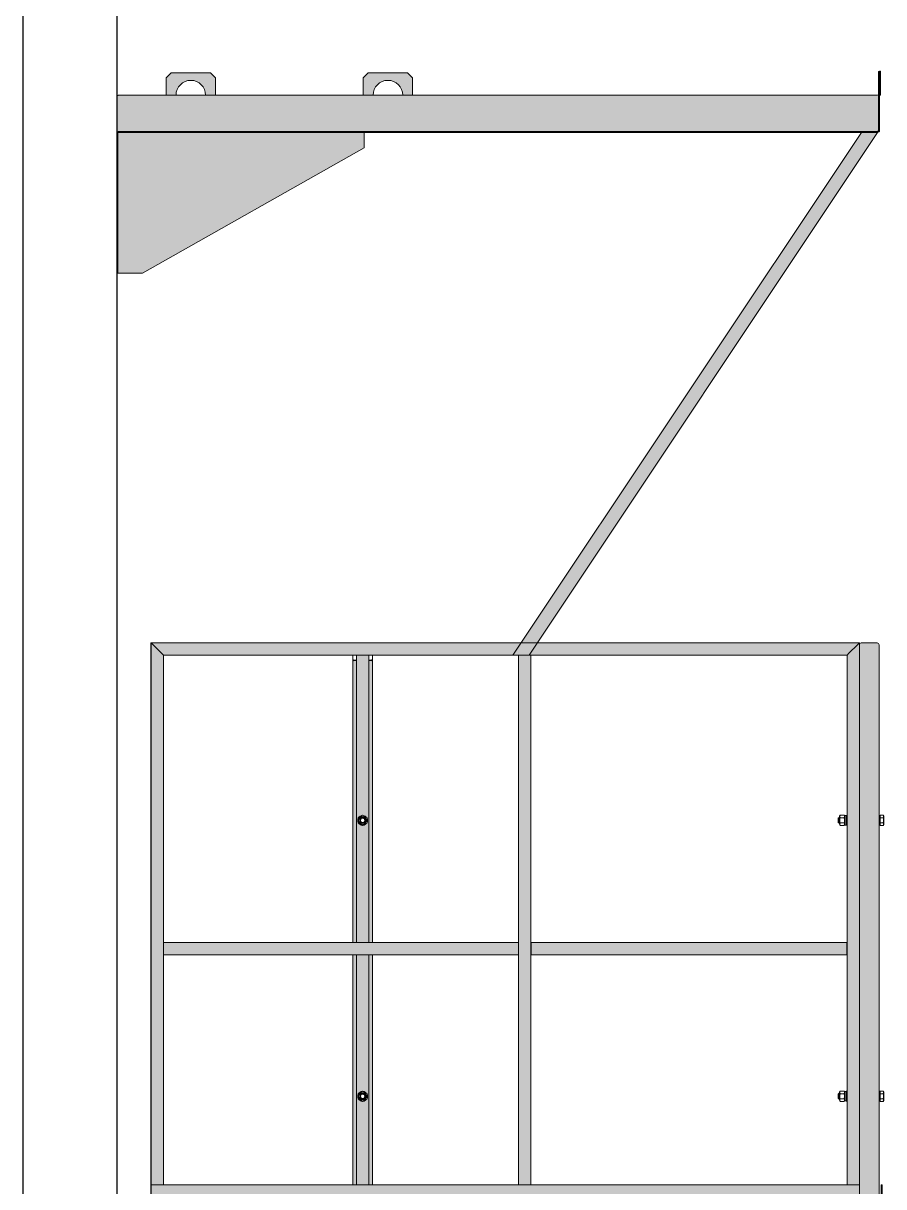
# Model space of a CAD drawing. Header units: millimetres. Extents: x 0 to 1680, y 0 to 594.
# Drawn here: x 1583.57 to 1618.5, y 467.62 to 514.84 of the extents above; entities that cross this region are included whole.
import ezdxf

# ---------------------------------------------------------------- set-up
doc = ezdxf.new("R2010")
doc.units = ezdxf.units.MM
for name, pattern in [('K5LT32794', [0]), ('K5LT32803', [0]), ('K5LT_BASIC', [0]), ('K5LT_THIN', [0])]:
    doc.linetypes.add(name, pattern=pattern)
doc.layers.add('Системный слой', color=7, linetype='Continuous')

# ---------------------------------------------------------------- blocks, each defined once
blk = doc.blocks.new('U41')
at = {"layer": 'Системный слой', "color": 150, "linetype": 'K5LT_BASIC', "lineweight": 25, "true_color": 0x0080ff}
for p, q in [((1583.574, 463.492), (1583.574, 523.292)), ((1587.374, 523.292), (1587.374, 463.492))]:
    blk.add_line(p, q, dxfattribs=at)
blk = doc.blocks.new('U616')
at = {"layer": 'Системный слой', "true_color": 0xa0a0a0}
h = blk.add_hatch(color=253, dxfattribs=at)
h.paths.add_polyline_path([(1616.999, 477.032), (1616.999, 477.112), (1616.999, 477.452), (1616.999, 477.532), (1604.183, 477.532), (1604.183, 477.452), (1604.183, 477.112), (1604.183, 477.032)])
h.paths.add_polyline_path([(1603.673, 477.032), (1603.673, 477.112), (1603.673, 477.452), (1603.673, 477.532), (1589.266, 477.532), (1589.266, 477.452), (1589.266, 477.112), (1589.266, 477.032)])
h.paths.add_polyline_path([(1617.009, 489.192), (1617.089, 489.272), (1617.429, 489.612), (1617.509, 489.692), (1588.766, 489.692), (1588.846, 489.612), (1589.186, 489.272), (1589.266, 489.192), (1603.673, 489.192), (1603.753, 489.192), (1604.093, 489.192), (1604.173, 489.192)])
h = blk.add_hatch(color=253, dxfattribs=at)
h.paths.add_polyline_path([(1617.509, 464.775), (1617.509, 464.772), (1617.589, 464.772), (1618.229, 464.772), (1618.253, 464.776), (1618.294, 464.805), (1618.309, 464.852), (1618.309, 466.472), (1618.309, 471.187), (1618.309, 471.292), (1618.309, 471.492), (1618.309, 477.112), (1618.309, 477.452), (1618.309, 482.387), (1618.309, 482.492), (1618.309, 482.692), (1618.309, 489.612), (1618.306, 489.636), (1618.277, 489.677), (1618.229, 489.692), (1617.589, 489.692), (1617.565, 489.689), (1617.525, 489.66), (1617.509, 489.612), (1617.509, 489.272), (1617.509, 467.692)])
h.paths.add_polyline_path([(1617.509, 489.272), (1617.509, 489.612), (1617.509, 489.692), (1617.429, 489.612), (1617.089, 489.272), (1617.009, 489.192), (1617.009, 482.692), (1617.009, 482.292), (1617.009, 471.492), (1617.009, 471.092), (1617.009, 467.692), (1617.509, 467.692)])
h.paths.add_polyline_path([(1603.673, 467.692), (1604.173, 467.692), (1604.173, 489.192), (1604.093, 489.192), (1603.753, 489.192), (1603.673, 489.192), (1603.673, 477.532), (1603.673, 477.452), (1603.673, 477.112), (1603.673, 477.032)])
h.paths.add_polyline_path([(1597.749, 477.032), (1597.597, 477.032), (1597.597, 467.692), (1597.749, 467.692), (1597.749, 468.756)])
h.paths.add_polyline_path([(1597.597, 477.032), (1597.097, 477.032), (1597.097, 467.692), (1597.597, 467.692)])
h.paths.add_polyline_path([(1597.349, 471.496), (1597.364, 471.488), (1597.384, 471.486), (1597.458, 471.456), (1597.515, 471.401), (1597.529, 471.392), (1597.529, 471.376), (1597.537, 471.357), (1597.549, 471.278), (1597.529, 471.201), (1597.529, 471.185), (1597.515, 471.176), (1597.503, 471.16), (1597.44, 471.111), (1597.364, 471.089), (1597.349, 471.081), (1597.335, 471.089), (1597.315, 471.092), (1597.241, 471.121), (1597.184, 471.176), (1597.169, 471.185), (1597.169, 471.201), (1597.165, 471.211), (1597.149, 471.289), (1597.149, 471.299), (1597.169, 471.376), (1597.169, 471.392), (1597.184, 471.401), (1597.196, 471.417), (1597.258, 471.467), (1597.335, 471.488)])
h.paths.add_polyline_path([(1596.949, 467.692), (1597.097, 467.692), (1597.097, 477.032), (1596.949, 477.032)])
h.paths.add_polyline_path([(1596.949, 477.661), (1596.949, 477.532), (1597.097, 477.532), (1597.097, 488.976), (1597.029, 488.976), (1596.991, 488.986), (1596.965, 488.969), (1596.949, 488.929)])
h.paths.add_polyline_path([(1597.597, 488.976), (1597.597, 489.192), (1597.097, 489.192), (1597.097, 477.532), (1597.597, 477.532)])
h.paths.add_polyline_path([(1597.349, 482.281), (1597.335, 482.289), (1597.315, 482.292), (1597.241, 482.321), (1597.184, 482.376), (1597.169, 482.385), (1597.169, 482.401), (1597.165, 482.411), (1597.149, 482.489), (1597.149, 482.499), (1597.169, 482.576), (1597.169, 482.592), (1597.184, 482.601), (1597.196, 482.617), (1597.258, 482.667), (1597.335, 482.688), (1597.349, 482.696), (1597.364, 482.688), (1597.384, 482.686), (1597.458, 482.656), (1597.515, 482.601), (1597.529, 482.592), (1597.529, 482.576), (1597.537, 482.557), (1597.549, 482.478), (1597.529, 482.401), (1597.529, 482.385), (1597.515, 482.376), (1597.503, 482.36), (1597.44, 482.311), (1597.364, 482.289)])
h.paths.add_polyline_path([(1597.749, 488.929), (1597.741, 488.958), (1597.708, 488.986), (1597.669, 488.976), (1597.597, 488.976), (1597.597, 477.532), (1597.749, 477.532), (1597.749, 477.661)])
h.paths.add_polyline_path([(1588.766, 467.692), (1589.266, 467.692), (1589.266, 477.032), (1589.266, 477.112), (1589.266, 477.452), (1589.266, 477.532), (1589.266, 489.192), (1589.186, 489.272), (1588.846, 489.612), (1588.766, 489.692)])
h = blk.add_hatch(color=253, dxfattribs=at)
h.paths.add_polyline_path([(1588.766, 464.692), (1588.414, 464.692), (1588.414, 464.644), (1588.41, 464.622), (1588.41, 464.432), (1587.55, 464.432), (1587.47, 464.352), (1587.47, 464.349), (1587.47, 462.636), (1587.47, 462.632), (1587.55, 462.552), (1588.41, 462.552), (1588.41, 462.363), (1588.414, 462.341), (1588.414, 462.292), (1615.647, 462.292), (1617.269, 462.292), (1617.269, 462.341), (1617.273, 462.363), (1617.273, 462.552), (1618.133, 462.552), (1618.213, 462.632), (1618.213, 462.636), (1618.213, 464.349), (1618.213, 464.352), (1618.133, 464.432), (1617.273, 464.432), (1617.273, 464.622), (1617.269, 464.644), (1617.269, 464.692)])
h.paths.add_polyline_path([(1618.309, 464.689), (1618.309, 464.692), (1618.229, 464.692), (1618.029, 464.692), (1617.509, 464.692), (1617.273, 464.692), (1617.273, 464.622), (1617.284, 464.604), (1617.322, 464.584), (1618.08, 464.498), (1618.087, 464.497), (1618.15, 464.471), (1618.196, 464.419), (1618.213, 464.352), (1618.213, 464.349), (1618.213, 462.636), (1618.213, 462.632), (1618.213, 462.626), (1618.192, 462.56), (1618.145, 462.51), (1618.08, 462.487), (1617.322, 462.401), (1617.302, 462.395), (1617.273, 462.363), (1617.273, 462.292), (1618.309, 462.292)])
h.paths.add_polyline_path([(1615.309, 462.172), (1615.309, 432.332), (1617.309, 432.332), (1617.309, 462.172)])
h.paths.add_polyline_path([(1617.309, 462.172), (1618.309, 462.172), (1618.309, 462.292), (1617.269, 462.292), (1615.647, 462.292), (1614.309, 462.292), (1614.309, 462.172)])
h.paths.add_polyline_path([(1617.509, 462.172), (1617.509, 460.956), (1617.516, 460.91), (1617.546, 460.861), (1617.589, 460.843), (1618.369, 460.843), (1618.369, 464.576), (1618.309, 464.576), (1618.309, 462.292), (1618.309, 462.172)])
h.paths.add_polyline_path([(1617.509, 462.172), (1617.429, 462.172), (1617.429, 460.956), (1617.439, 460.878), (1617.473, 460.801), (1617.526, 460.748), (1617.589, 460.73), (1618.369, 460.73), (1618.369, 460.843), (1617.589, 460.843), (1617.557, 460.853), (1617.522, 460.894), (1617.509, 460.956)])
h.paths.add_polyline_path([(1618.08, 462.487), (1618.087, 462.488), (1618.15, 462.514), (1618.196, 462.566), (1618.213, 462.632), (1618.133, 462.552), (1617.509, 462.552), (1617.509, 462.422)])
h.paths.add_polyline_path([(1617.509, 462.552), (1617.429, 462.552), (1617.429, 462.413), (1617.509, 462.422)])
h.paths.add_polyline_path([(1617.546, 464.559), (1617.448, 464.57), (1617.442, 464.553), (1617.429, 464.463), (1617.429, 464.432), (1617.509, 464.432), (1617.509, 464.463), (1617.516, 464.51)])
h.paths.add_polyline_path([(1598.009, 459.589), (1597.967, 459.58), (1597.925, 459.543), (1597.909, 459.489), (1597.909, 458.903), (1597.899, 458.879), (1597.875, 458.869), (1615.309, 458.869), (1615.309, 459.589)])
h.paths.add_polyline_path([(1597.829, 458.869), (1597.875, 458.869), (1597.899, 458.879), (1597.909, 458.903), (1597.909, 459.489), (1597.918, 459.531), (1597.955, 459.573), (1598.009, 459.589), (1597.829, 459.589)])
h.paths.add_polyline_path([(1596.889, 460.843), (1596.889, 460.73), (1597.669, 460.73), (1597.724, 460.743), (1597.779, 460.791), (1597.816, 460.866), (1597.829, 460.956), (1597.829, 462.292), (1597.749, 462.292), (1597.749, 460.956), (1597.742, 460.91), (1597.713, 460.861), (1597.669, 460.843)])
h.paths.add_polyline_path([(1597.669, 460.843), (1597.702, 460.853), (1597.736, 460.894), (1597.749, 460.956), (1597.749, 462.292), (1596.889, 462.292), (1596.889, 460.843)])
h.paths.add_polyline_path([(1617.429, 459.589), (1617.309, 459.589), (1617.309, 459.569), (1617.333, 459.543), (1617.349, 459.489), (1617.349, 458.903), (1617.359, 458.879), (1617.383, 458.869), (1617.429, 458.869)])
h.paths.add_polyline_path([(1617.309, 458.869), (1617.383, 458.869), (1617.359, 458.879), (1617.349, 458.903), (1617.349, 459.489), (1617.343, 459.524), (1617.309, 459.569)])
h.paths.add_polyline_path([(1617.309, 460.849), (1617.429, 460.849), (1617.429, 460.956), (1617.429, 462.172), (1617.309, 462.172)])
h.paths.add_polyline_path([(1617.429, 462.552), (1617.273, 462.552), (1617.273, 462.363), (1617.284, 462.381), (1617.322, 462.401), (1617.429, 462.413)])
h.paths.add_polyline_path([(1617.322, 464.584), (1617.302, 464.59), (1617.273, 464.622), (1617.273, 464.432), (1617.429, 464.432), (1617.429, 464.463), (1617.429, 464.572)])
h.paths.add_polyline_path([(1617.429, 455.857), (1617.309, 455.857), (1617.309, 454.597), (1617.429, 454.597)])
h.paths.add_polyline_path([(1615.309, 454.597), (1615.309, 455.857), (1597.829, 455.857), (1597.829, 454.597), (1598.009, 454.597)])
h.paths.add_polyline_path([(1598.009, 454.597), (1597.967, 454.587), (1597.925, 454.55), (1597.909, 454.497), (1597.909, 453.911), (1597.899, 453.887), (1597.875, 453.877), (1615.309, 453.877), (1615.309, 454.597)])
h.paths.add_polyline_path([(1617.429, 454.597), (1617.309, 454.597), (1617.309, 454.577), (1617.333, 454.55), (1617.349, 454.497), (1617.349, 453.911), (1617.359, 453.887), (1617.383, 453.877), (1617.429, 453.877)])
h.paths.add_polyline_path([(1597.909, 454.497), (1597.918, 454.539), (1597.955, 454.581), (1598.009, 454.597), (1597.829, 454.597), (1597.829, 453.877), (1597.875, 453.877), (1597.899, 453.887), (1597.909, 453.911)])
h.paths.add_polyline_path([(1615.309, 449.605), (1615.309, 450.865), (1597.829, 450.865), (1597.829, 449.605), (1598.009, 449.605)])
h.paths.add_polyline_path([(1598.009, 449.605), (1597.967, 449.595), (1597.925, 449.558), (1597.909, 449.505), (1597.909, 448.919), (1597.899, 448.894), (1597.875, 448.885), (1615.309, 448.885), (1615.309, 449.605)])
h.paths.add_polyline_path([(1617.429, 449.605), (1617.429, 448.885), (1617.429, 445.872), (1617.429, 444.612), (1617.429, 443.892), (1617.429, 433.54), (1617.429, 432.82), (1617.429, 432.332), (1618.309, 432.332), (1618.309, 432.292), (1618.369, 432.292), (1618.369, 460.73), (1617.589, 460.73), (1617.534, 460.743), (1617.479, 460.791), (1617.442, 460.866), (1617.429, 460.956), (1617.429, 460.849), (1617.429, 459.589), (1617.429, 458.869), (1617.429, 455.857), (1617.429, 454.597), (1617.429, 453.877), (1617.429, 450.865)])
h.paths.add_polyline_path([(1617.429, 450.865), (1617.309, 450.865), (1617.309, 449.605), (1617.429, 449.605)])
h.paths.add_polyline_path([(1615.309, 444.612), (1615.309, 445.872), (1597.829, 445.872), (1597.829, 444.612), (1598.009, 444.612)])
h.paths.add_polyline_path([(1598.009, 444.612), (1597.967, 444.603), (1597.925, 444.566), (1597.909, 444.512), (1597.909, 443.926), (1597.899, 443.902), (1597.875, 443.892), (1615.309, 443.892), (1615.309, 444.612)])
h.paths.add_polyline_path([(1617.429, 445.872), (1617.309, 445.872), (1617.309, 444.612), (1617.429, 444.612)])
h.paths.add_polyline_path([(1616.969, 432.212), (1617.049, 432.212), (1618.309, 432.212), (1618.309, 432.332), (1614.309, 432.332), (1614.309, 432.212)])
h.paths.add_polyline_path([(1588.41, 464.432), (1588.41, 464.622), (1588.399, 464.604), (1588.361, 464.584), (1587.603, 464.498), (1587.597, 464.497), (1587.533, 464.471), (1587.488, 464.419), (1587.47, 464.352), (1587.55, 464.432)])
h.paths.add_polyline_path([(1588.361, 462.401), (1588.381, 462.395), (1588.41, 462.363), (1588.41, 462.552), (1587.55, 462.552), (1587.47, 462.632), (1587.471, 462.626), (1587.491, 462.56), (1587.539, 462.51), (1587.603, 462.487)])
h.paths.add_polyline_path([(1587.603, 462.487), (1587.597, 462.488), (1587.533, 462.514), (1587.488, 462.566), (1587.47, 462.632), (1587.47, 462.636), (1587.47, 464.349), (1587.47, 464.352), (1587.471, 464.359), (1587.491, 464.425), (1587.539, 464.475), (1587.603, 464.498), (1588.361, 464.584), (1588.381, 464.59), (1588.41, 464.622), (1588.41, 464.692), (1587.374, 464.692), (1587.374, 462.292), (1588.41, 462.292), (1588.41, 462.363), (1588.399, 462.381), (1588.361, 462.401)])
h.paths.add_polyline_path([(1618.369, 464.689), (1618.309, 464.689), (1618.309, 464.576), (1618.369, 464.576)])
h.paths.add_polyline_path([(1615.309, 439.62), (1615.309, 440.88), (1597.829, 440.88), (1597.829, 439.62), (1598.009, 439.62)])
h.paths.add_polyline_path([(1617.429, 440.88), (1617.309, 440.88), (1617.309, 439.62), (1617.429, 439.62)])
h.paths.add_polyline_path([(1617.429, 439.62), (1617.309, 439.62), (1617.309, 439.6), (1617.333, 439.574), (1617.349, 439.52), (1617.349, 438.934), (1617.359, 438.91), (1617.383, 438.9), (1617.429, 438.9)])
h.paths.add_polyline_path([(1617.349, 439.52), (1617.343, 439.555), (1617.309, 439.6), (1617.309, 438.9), (1617.383, 438.9), (1617.359, 438.91), (1617.349, 438.934)])
h.paths.add_polyline_path([(1615.309, 438.9), (1615.309, 439.62), (1598.009, 439.62), (1597.967, 439.611), (1597.925, 439.574), (1597.909, 439.52), (1597.909, 438.934), (1597.899, 438.91), (1597.875, 438.9)])
h.paths.add_polyline_path([(1597.829, 435.888), (1597.829, 434.628), (1598.009, 434.628), (1615.309, 434.628), (1615.309, 435.888)])
h.paths.add_polyline_path([(1598.009, 434.628), (1597.967, 434.619), (1597.925, 434.582), (1597.909, 434.528), (1597.909, 433.942), (1597.899, 433.918), (1597.875, 433.908), (1615.309, 433.908), (1615.309, 434.628)])
h.paths.add_polyline_path([(1597.829, 433.908), (1597.875, 433.908), (1597.899, 433.918), (1597.909, 433.942), (1597.909, 434.528), (1597.918, 434.57), (1597.955, 434.612), (1598.009, 434.628), (1597.829, 434.628)])
h.paths.add_polyline_path([(1617.429, 434.628), (1617.309, 434.628), (1617.309, 434.608), (1617.333, 434.582), (1617.349, 434.528), (1617.349, 433.942), (1617.359, 433.918), (1617.383, 433.908), (1617.429, 433.908)])
h.paths.add_polyline_path([(1617.349, 434.528), (1617.343, 434.563), (1617.309, 434.608), (1617.309, 433.908), (1617.383, 433.908), (1617.359, 433.918), (1617.349, 433.942)])
h.paths.add_polyline_path([(1617.309, 434.628), (1617.429, 434.628), (1617.429, 435.888), (1617.309, 435.888)])
h.paths.add_polyline_path([(1604.173, 467.692), (1596.797, 467.692), (1589.266, 467.692), (1588.766, 467.692), (1588.766, 464.692), (1617.509, 464.692), (1617.509, 467.692)])
h.paths.add_polyline_path([(1615.309, 459.589), (1615.309, 460.849), (1597.829, 460.849), (1597.829, 459.589), (1598.009, 459.589)])
h.paths.add_polyline_path([(1597.829, 460.849), (1597.829, 460.956), (1597.819, 460.878), (1597.785, 460.801), (1597.732, 460.748), (1597.669, 460.73), (1596.889, 460.73), (1596.889, 432.292), (1597.829, 432.292), (1597.829, 434.628), (1597.829, 435.888), (1597.829, 439.62), (1597.829, 440.88), (1597.829, 443.892), (1597.829, 444.612), (1597.829, 445.872), (1597.829, 448.885), (1597.829, 449.605), (1597.829, 450.865), (1597.829, 453.877), (1597.829, 454.597), (1597.829, 455.857), (1597.829, 458.869), (1597.829, 459.589)])
h.paths.add_polyline_path([(1596.889, 457.732), (1596.889, 432.292), (1597.829, 432.292), (1597.829, 434.628), (1597.829, 435.888), (1597.829, 439.62), (1597.829, 440.88), (1597.829, 443.892), (1597.829, 444.612), (1597.829, 445.872), (1597.829, 448.885), (1597.829, 449.605), (1597.829, 450.865), (1597.829, 453.877), (1597.829, 454.597), (1597.829, 455.857), (1597.829, 458.869), (1597.829, 459.589), (1597.829, 460.849), (1597.829, 460.956), (1597.819, 460.878), (1597.785, 460.801), (1597.732, 460.748), (1597.669, 460.73), (1596.889, 460.73)])
at = {"layer": 'Системный слой', "color": 7, "linetype": 'K5LT32803', "lineweight": 18}
for p, q in [((1588.754, 489.692), (1597.597, 489.692)), ((1588.754, 464.772), (1588.754, 489.692)), ((1588.766, 489.68), (1588.754, 489.692)), ((1588.766, 489.68), (1588.754, 489.692)), ((1617.509, 489.692), (1588.766, 489.692)), ((1588.766, 489.692), (1588.846, 489.612)), ((1588.846, 489.612), (1588.766, 489.692)), ((1588.766, 467.692), (1588.766, 489.692)), ((1588.846, 489.612), (1589.186, 489.272)), ((1589.186, 489.272), (1588.846, 489.612)), ((1589.186, 489.272), (1589.266, 489.192)), ((1589.266, 489.192), (1589.186, 489.272)), ((1617.089, 489.272), (1617.009, 489.192)), ((1617.089, 489.272), (1617.009, 489.192)), ((1617.429, 489.612), (1617.089, 489.272)), ((1617.089, 489.272), (1617.429, 489.612)), ((1617.509, 489.692), (1617.429, 489.612)), ((1617.509, 489.692), (1617.429, 489.612)), ((1617.509, 464.775), (1617.509, 489.692)), ((1617.509, 489.272), (1617.509, 489.612)), ((1617.509, 464.775), (1617.509, 489.612)), ((1618.229, 489.692), (1617.589, 489.692)), ((1617.589, 489.692), (1618.229, 489.692)), ((1618.309, 489.612), (1618.309, 489.272)), ((1618.309, 482.598), (1618.309, 489.612)), ((1603.673, 489.192), (1589.266, 489.192)), ((1589.266, 477.532), (1589.266, 489.192)), ((1596.949, 489.056), (1596.949, 489.192)), ((1596.949, 489.053), (1596.949, 489.056)), ((1596.949, 489.053), (1596.949, 488.929)), ((1596.949, 488.929), (1596.949, 477.532)), ((1597.097, 488.989), (1597.009, 488.989)), ((1597.097, 488.976), (1597.029, 488.976)), ((1597.097, 477.532), (1597.097, 489.192)), ((1597.597, 477.532), (1597.597, 489.192)), ((1597.689, 488.989), (1597.597, 488.989)), ((1597.669, 488.976), (1597.597, 488.976)), ((1597.749, 489.192), (1597.749, 489.056)), ((1597.749, 489.056), (1597.749, 489.053)), ((1597.749, 489.053), (1597.749, 488.929)), ((1597.749, 488.929), (1597.749, 477.532)), ((1603.753, 489.192), (1603.673, 489.192)), ((1603.673, 467.692), (1603.673, 489.192)), ((1604.093, 489.192), (1603.753, 489.192)), ((1604.173, 489.192), (1604.093, 489.192)), ((1617.009, 489.192), (1604.173, 489.192)), ((1604.173, 467.692), (1604.173, 489.192)), ((1617.009, 467.692), (1617.009, 489.192)), ((1597.349, 482.696), (1597.169, 482.592)), ((1597.529, 482.592), (1597.349, 482.696)), ((1616.73, 482.7), (1616.703, 482.654)), ((1616.703, 482.33), (1616.703, 482.654)), ((1616.893, 482.7), (1616.73, 482.7)), ((1616.919, 482.654), (1616.893, 482.7)), ((1616.919, 482.684), (1616.919, 482.3)), ((1616.969, 482.684), (1616.919, 482.684)), ((1616.969, 482.692), (1616.969, 482.292)), ((1617.009, 482.692), (1616.969, 482.692)), ((1617.009, 482.692), (1617.009, 482.292)), ((1618.309, 482.692), (1618.349, 482.692)), ((1618.309, 482.492), (1618.309, 482.692)), ((1618.349, 482.7), (1618.478, 482.7)), ((1618.349, 482.692), (1618.349, 482.7)), ((1618.349, 482.605), (1618.349, 482.692)), ((1618.478, 482.7), (1618.499, 482.663)), ((1618.499, 482.663), (1618.499, 482.321)), ((1597.157, 482.498), (1597.169, 482.498)), ((1597.169, 482.479), (1597.157, 482.479)), ((1597.169, 482.461), (1597.159, 482.461)), ((1597.169, 482.592), (1597.169, 482.385)), ((1597.169, 482.385), (1597.349, 482.281)), ((1597.349, 482.281), (1597.529, 482.385)), ((1597.529, 482.385), (1597.529, 482.592)), ((1616.684, 482.612), (1616.649, 482.577)), ((1616.649, 482.577), (1616.649, 482.407)), ((1616.684, 482.372), (1616.649, 482.407)), ((1616.703, 482.612), (1616.684, 482.612)), ((1616.684, 482.612), (1616.684, 482.372)), ((1616.703, 482.372), (1616.684, 482.372)), ((1616.73, 482.284), (1616.703, 482.33)), ((1616.893, 482.596), (1616.73, 482.596)), ((1616.893, 482.388), (1616.73, 482.388)), ((1616.893, 482.284), (1616.73, 482.284)), ((1616.919, 482.33), (1616.893, 482.284)), ((1616.969, 482.3), (1616.919, 482.3)), ((1617.009, 482.292), (1616.969, 482.292)), ((1618.309, 482.292), (1618.309, 482.492)), ((1618.309, 471.398), (1618.309, 482.387)), ((1618.309, 482.292), (1618.349, 482.292)), ((1618.349, 482.596), (1618.349, 482.605)), ((1618.349, 482.596), (1618.478, 482.596)), ((1618.349, 482.58), (1618.349, 482.596)), ((1618.349, 482.492), (1618.349, 482.58)), ((1618.349, 482.405), (1618.349, 482.492)), ((1618.349, 482.388), (1618.349, 482.405)), ((1618.349, 482.388), (1618.478, 482.388)), ((1618.349, 482.38), (1618.349, 482.388)), ((1618.349, 482.293), (1618.349, 482.38)), ((1618.349, 482.284), (1618.349, 482.293)), ((1618.349, 482.284), (1618.478, 482.284)), ((1618.478, 482.284), (1618.499, 482.321)), ((1589.266, 477.532), (1589.266, 477.452)), ((1603.673, 477.532), (1589.266, 477.532)), ((1589.266, 477.532), (1597.097, 477.532)), ((1589.266, 477.452), (1589.266, 477.112)), ((1596.949, 477.532), (1596.949, 477.661)), ((1597.749, 477.661), (1597.749, 477.532)), ((1603.673, 477.532), (1603.673, 477.452)), ((1603.673, 477.452), (1603.673, 477.112)), ((1604.183, 477.532), (1604.183, 477.452)), ((1616.999, 477.532), (1604.183, 477.532)), ((1604.183, 477.452), (1604.183, 477.112)), ((1616.999, 477.532), (1616.999, 477.452)), ((1616.999, 477.452), (1616.999, 477.112)), ((1618.309, 477.452), (1618.309, 477.112)), ((1589.266, 477.112), (1589.266, 477.032)), ((1603.673, 477.032), (1589.266, 477.032)), ((1589.266, 467.692), (1589.266, 477.032)), ((1596.949, 477.032), (1596.949, 467.692)), ((1597.097, 467.692), (1597.097, 477.032)), ((1597.597, 467.692), (1597.597, 477.032)), ((1597.749, 477.032), (1597.749, 467.692)), ((1597.749, 477.032), (1597.749, 468.756)), ((1603.673, 477.112), (1603.673, 477.032)), ((1604.183, 477.112), (1604.183, 477.032)), ((1616.999, 477.032), (1604.183, 477.032)), ((1616.999, 477.112), (1616.999, 477.032)), ((1597.349, 471.496), (1597.169, 471.392)), ((1597.169, 471.392), (1597.169, 471.185)), ((1597.529, 471.392), (1597.349, 471.496)), ((1597.529, 471.185), (1597.529, 471.392)), ((1616.684, 471.412), (1616.649, 471.377)), ((1616.649, 471.377), (1616.649, 471.207)), ((1616.703, 471.412), (1616.684, 471.412)), ((1616.684, 471.412), (1616.684, 471.172)), ((1616.73, 471.5), (1616.703, 471.454)), ((1616.703, 471.13), (1616.703, 471.454)), ((1616.893, 471.5), (1616.73, 471.5)), ((1616.893, 471.396), (1616.73, 471.396)), ((1616.919, 471.454), (1616.893, 471.5)), ((1616.919, 471.484), (1616.919, 471.1)), ((1616.969, 471.484), (1616.919, 471.484)), ((1616.969, 471.492), (1616.969, 471.092)), ((1617.009, 471.492), (1616.969, 471.492)), ((1617.009, 471.492), (1617.009, 471.092)), ((1618.309, 471.492), (1618.349, 471.492)), ((1618.309, 471.292), (1618.309, 471.492)), ((1618.349, 471.5), (1618.478, 471.5)), ((1618.349, 471.492), (1618.349, 471.5)), ((1618.349, 471.405), (1618.349, 471.492)), ((1618.349, 471.396), (1618.349, 471.405)), ((1618.349, 471.396), (1618.478, 471.396)), ((1618.349, 471.38), (1618.349, 471.396)), ((1618.349, 471.292), (1618.349, 471.38)), ((1618.478, 471.5), (1618.499, 471.463)), ((1618.499, 471.463), (1618.499, 471.121)), ((1597.157, 471.298), (1597.169, 471.298)), ((1597.169, 471.279), (1597.157, 471.279)), ((1597.169, 471.261), (1597.159, 471.261)), ((1597.169, 471.185), (1597.349, 471.081)), ((1597.349, 471.081), (1597.529, 471.185)), ((1616.684, 471.172), (1616.649, 471.207)), ((1616.703, 471.172), (1616.684, 471.172)), ((1616.73, 471.084), (1616.703, 471.13)), ((1616.893, 471.188), (1616.73, 471.188)), ((1616.893, 471.084), (1616.73, 471.084)), ((1616.919, 471.13), (1616.893, 471.084)), ((1616.969, 471.1), (1616.919, 471.1)), ((1617.009, 471.092), (1616.969, 471.092)), ((1618.309, 471.092), (1618.309, 471.292)), ((1618.309, 466.472), (1618.309, 471.187)), ((1618.309, 471.092), (1618.349, 471.092)), ((1618.349, 471.205), (1618.349, 471.292)), ((1618.349, 471.188), (1618.349, 471.205)), ((1618.349, 471.188), (1618.478, 471.188)), ((1618.349, 471.18), (1618.349, 471.188)), ((1618.349, 471.093), (1618.349, 471.18)), ((1618.349, 471.084), (1618.349, 471.093)), ((1618.349, 471.084), (1618.478, 471.084)), ((1618.478, 471.084), (1618.499, 471.121)), ((1588.766, 467.692), (1617.509, 467.692)), ((1588.766, 467.692), (1588.766, 464.692)), ((1589.266, 467.692), (1596.797, 467.692)), ((1617.509, 467.692), (1617.509, 464.692)), ((1618.429, 467.692), (1618.389, 467.692)), ((1618.389, 464.692), (1618.389, 467.692)), ((1618.429, 464.692), (1618.429, 467.692))]:
    blk.add_line(p, q, dxfattribs=at)
at = {"layer": 'Системный слой', "color": 7, "linetype": 'K5LT32794', "lineweight": 18}
for p, q in [((1616.684, 482.596), (1616.668, 482.596)), ((1616.684, 482.389), (1616.668, 482.389)), ((1616.703, 482.596), (1616.684, 482.596)), ((1616.703, 482.389), (1616.684, 482.389)), ((1616.684, 471.396), (1616.668, 471.396)), ((1616.703, 471.396), (1616.684, 471.396)), ((1616.684, 471.189), (1616.668, 471.189)), ((1616.703, 471.189), (1616.684, 471.189))]:
    blk.add_line(p, q, dxfattribs=at)
at = {"layer": 'Системный слой', "color": 7, "linetype": 'K5LT32803', "lineweight": 18}
for centre, radius in [((1597.349, 482.489), 0.162), ((1597.349, 482.489), 0.12), ((1597.349, 482.489), 0.085), ((1597.349, 471.289), 0.162), ((1597.349, 471.289), 0.12), ((1597.349, 471.289), 0.085)]:
    blk.add_circle(centre, radius, dxfattribs=at)
for centre, radius, start, end in [((1617.589, 489.612), 0.08, 90, 180), ((1617.589, 489.612), 0.08, 90, 180), ((1618.229, 489.612), 0.08, 0, 90), ((1618.229, 489.612), 0.08, 0, 90), ((1597.029, 489.056), 0.08, 180, 270), ((1597.009, 488.929), 0.06, 108.0696, 180), ((1597.669, 489.056), 0.08, 270, 0), ((1597.689, 488.929), 0.06, 0, 71.9304), ((1597.349, 482.489), 0.2, 94.1581, 145.8419), ((1597.349, 482.489), 0.192, 99.6359, 140.3641), ((1597.349, 482.489), 0.2, 34.1581, 85.8419), ((1597.349, 482.489), 0.192, 39.6359, 80.3641), ((1597.349, 482.489), 0.2, 154.1581, 180), ((1597.349, 482.489), 0.2, 180, 205.8419), ((1597.349, 482.489), 0.192, 159.6359, 177.1568), ((1597.349, 482.489), 0.192, 182.8432, 188.3018), ((1597.349, 482.489), 0.192, 188.3018, 200.3641), ((1597.349, 482.489), 0.2, 214.1581, 265.8419), ((1597.349, 482.489), 0.192, 219.6359, 260.3641), ((1597.349, 482.489), 0.2, 274.1581, 325.8419), ((1597.349, 482.489), 0.192, 279.6359, 320.3641), ((1597.349, 482.489), 0.2, 334.1581, 25.8419), ((1597.349, 482.489), 0.192, 339.6359, 20.3641), ((1597.349, 471.289), 0.2, 154.1581, 180), ((1597.349, 471.289), 0.192, 159.6359, 177.1568), ((1597.349, 471.289), 0.2, 94.1581, 145.8419), ((1597.349, 471.289), 0.192, 99.6359, 140.3641), ((1597.349, 471.289), 0.2, 34.1581, 85.8419), ((1597.349, 471.289), 0.192, 39.6359, 80.3641), ((1597.349, 471.289), 0.2, 334.1581, 25.8419), ((1597.349, 471.289), 0.192, 339.6359, 20.3641), ((1597.349, 471.289), 0.2, 180, 205.8419), ((1597.349, 471.289), 0.192, 182.8432, 188.3018), ((1597.349, 471.289), 0.192, 188.3018, 200.3641), ((1597.349, 471.289), 0.2, 214.1581, 265.8419), ((1597.349, 471.289), 0.192, 219.6359, 260.3641), ((1597.349, 471.289), 0.2, 274.1581, 325.8419), ((1597.349, 471.289), 0.192, 279.6359, 320.3641)]:
    blk.add_arc(centre, radius, start, end, dxfattribs=at)
at = {"layer": 'Системный слой', "color": 7, "linetype": 'K5LT32794', "lineweight": 18}
for centre in [(1597.349, 482.489), (1597.349, 471.289)]:
    blk.add_arc(centre, 0.104, 200, 110, dxfattribs=at)
at = {"layer": 'Системный слой', "color": 7, "linetype": 'K5LT32803', "lineweight": 18}
for centre, start_param, end_param in [((1597.009, 489.053), 4.712389, 5.751451), ((1597.689, 489.053), 0.531735, 1.570796)]:
    blk.add_ellipse(centre, major_axis=(0, -0.0849), ratio=0.707107, start_param=start_param, end_param=end_param, dxfattribs=at)
for points, knots in [([(1616.73, 482.596), (1616.726, 482.602), (1616.722, 482.611), (1616.718, 482.622), (1616.716, 482.629), (1616.714, 482.636), (1616.714, 482.642), (1616.713, 482.647), (1616.714, 482.653), (1616.714, 482.66), (1616.715, 482.666), (1616.717, 482.673), (1616.721, 482.684), (1616.726, 482.694), (1616.73, 482.7)], [0, 0, 0, 0, 0.173201, 0.25874, 0.32264, 0.38205, 0.436164, 0.49224, 0.549684, 0.607523, 0.664985, 0.721983, 0.806425, 1, 1, 1, 1]), ([(1616.893, 482.7), (1616.896, 482.694), (1616.901, 482.685), (1616.905, 482.674), (1616.907, 482.667), (1616.908, 482.661), (1616.909, 482.655), (1616.909, 482.649), (1616.909, 482.643), (1616.908, 482.637), (1616.907, 482.631), (1616.905, 482.624), (1616.901, 482.612), (1616.896, 482.603), (1616.893, 482.596)], [0, 0, 0, 0, 0.173201, 0.25874, 0.32264, 0.38205, 0.436164, 0.49224, 0.549684, 0.607523, 0.664985, 0.721983, 0.806425, 1, 1, 1, 1]), ([(1618.478, 482.7), (1618.482, 482.694), (1618.486, 482.685), (1618.49, 482.673), (1618.492, 482.666), (1618.493, 482.66), (1618.494, 482.653), (1618.494, 482.647), (1618.494, 482.641), (1618.493, 482.634), (1618.491, 482.627), (1618.488, 482.616), (1618.483, 482.606), (1618.479, 482.599), (1618.478, 482.596)], [0, 0, 0, 0, 0.196454, 0.256289, 0.331236, 0.392346, 0.45422, 0.513429, 0.568879, 0.622385, 0.701612, 0.77899, 0.927667, 1, 1, 1, 1]), ([(1616.73, 482.388), (1616.726, 482.4), (1616.722, 482.418), (1616.718, 482.44), (1616.716, 482.455), (1616.714, 482.467), (1616.714, 482.479), (1616.713, 482.491), (1616.714, 482.503), (1616.714, 482.515), (1616.715, 482.527), (1616.717, 482.541), (1616.721, 482.564), (1616.726, 482.583), (1616.73, 482.596)], [0, 0, 0, 0, 0.173201, 0.25874, 0.32264, 0.38205, 0.436164, 0.49224, 0.549684, 0.607523, 0.664985, 0.721983, 0.806425, 1, 1, 1, 1]), ([(1616.73, 482.284), (1616.726, 482.29), (1616.722, 482.299), (1616.718, 482.31), (1616.716, 482.318), (1616.714, 482.324), (1616.714, 482.33), (1616.713, 482.336), (1616.714, 482.342), (1616.714, 482.348), (1616.715, 482.354), (1616.717, 482.361), (1616.721, 482.372), (1616.726, 482.382), (1616.73, 482.388)], [0, 0, 0, 0, 0.173201, 0.25874, 0.32264, 0.38205, 0.436164, 0.49224, 0.549684, 0.607523, 0.664985, 0.721983, 0.806425, 1, 1, 1, 1]), ([(1616.893, 482.596), (1616.896, 482.585), (1616.901, 482.567), (1616.905, 482.545), (1616.907, 482.53), (1616.908, 482.518), (1616.909, 482.506), (1616.909, 482.494), (1616.909, 482.482), (1616.908, 482.47), (1616.907, 482.458), (1616.905, 482.444), (1616.901, 482.42), (1616.896, 482.401), (1616.893, 482.388)], [0, 0, 0, 0, 0.173201, 0.25874, 0.32264, 0.38205, 0.436164, 0.49224, 0.549684, 0.607523, 0.664985, 0.721983, 0.806425, 1, 1, 1, 1]), ([(1616.893, 482.388), (1616.896, 482.383), (1616.901, 482.374), (1616.905, 482.363), (1616.907, 482.355), (1616.908, 482.349), (1616.909, 482.343), (1616.909, 482.337), (1616.909, 482.331), (1616.908, 482.325), (1616.907, 482.319), (1616.905, 482.312), (1616.901, 482.301), (1616.896, 482.291), (1616.893, 482.284)], [0, 0, 0, 0, 0.173201, 0.25874, 0.32264, 0.38205, 0.436164, 0.49224, 0.549684, 0.607523, 0.664985, 0.721983, 0.806425, 1, 1, 1, 1]), ([(1618.478, 482.596), (1618.48, 482.589), (1618.483, 482.579), (1618.487, 482.561), (1618.49, 482.545), (1618.492, 482.531), (1618.493, 482.519), (1618.494, 482.509), (1618.494, 482.496), (1618.494, 482.484), (1618.493, 482.47), (1618.492, 482.456), (1618.489, 482.436), (1618.485, 482.413), (1618.48, 482.397), (1618.478, 482.388)], [0, 0, 0, 0, 0.104989, 0.154016, 0.256289, 0.331236, 0.361573, 0.423373, 0.484181, 0.54145, 0.595653, 0.675412, 0.753448, 0.87891, 1, 1, 1, 1]), ([(1618.478, 482.388), (1618.482, 482.382), (1618.486, 482.373), (1618.49, 482.362), (1618.492, 482.355), (1618.493, 482.348), (1618.494, 482.341), (1618.494, 482.335), (1618.494, 482.329), (1618.493, 482.323), (1618.491, 482.315), (1618.488, 482.305), (1618.483, 482.294), (1618.479, 482.287), (1618.478, 482.284)], [0, 0, 0, 0, 0.196454, 0.256289, 0.331236, 0.392346, 0.45422, 0.513429, 0.568879, 0.622385, 0.701612, 0.77899, 0.927667, 1, 1, 1, 1]), ([(1616.73, 471.396), (1616.726, 471.402), (1616.722, 471.411), (1616.718, 471.422), (1616.716, 471.429), (1616.714, 471.436), (1616.714, 471.442), (1616.713, 471.447), (1616.714, 471.453), (1616.714, 471.46), (1616.715, 471.466), (1616.717, 471.473), (1616.721, 471.484), (1616.726, 471.494), (1616.73, 471.5)], [0, 0, 0, 0, 0.173201, 0.25874, 0.32264, 0.38205, 0.436164, 0.49224, 0.549684, 0.607523, 0.664985, 0.721983, 0.806425, 1, 1, 1, 1]), ([(1616.73, 471.188), (1616.726, 471.2), (1616.722, 471.218), (1616.718, 471.24), (1616.716, 471.255), (1616.714, 471.267), (1616.714, 471.279), (1616.713, 471.291), (1616.714, 471.303), (1616.714, 471.315), (1616.715, 471.327), (1616.717, 471.341), (1616.721, 471.364), (1616.726, 471.383), (1616.73, 471.396)], [0, 0, 0, 0, 0.173201, 0.25874, 0.32264, 0.38205, 0.436164, 0.49224, 0.549684, 0.607523, 0.664985, 0.721983, 0.806425, 1, 1, 1, 1]), ([(1616.893, 471.5), (1616.896, 471.494), (1616.901, 471.485), (1616.905, 471.474), (1616.907, 471.467), (1616.908, 471.461), (1616.909, 471.455), (1616.909, 471.449), (1616.909, 471.443), (1616.908, 471.437), (1616.907, 471.431), (1616.905, 471.424), (1616.901, 471.412), (1616.896, 471.403), (1616.893, 471.396)], [0, 0, 0, 0, 0.173201, 0.25874, 0.32264, 0.38205, 0.436164, 0.49224, 0.549684, 0.607523, 0.664985, 0.721983, 0.806425, 1, 1, 1, 1]), ([(1616.893, 471.396), (1616.896, 471.385), (1616.901, 471.367), (1616.905, 471.345), (1616.907, 471.33), (1616.908, 471.318), (1616.909, 471.306), (1616.909, 471.294), (1616.909, 471.282), (1616.908, 471.27), (1616.907, 471.258), (1616.905, 471.244), (1616.901, 471.22), (1616.896, 471.201), (1616.893, 471.188)], [0, 0, 0, 0, 0.173201, 0.25874, 0.32264, 0.38205, 0.436164, 0.49224, 0.549684, 0.607523, 0.664985, 0.721983, 0.806425, 1, 1, 1, 1]), ([(1618.478, 471.5), (1618.482, 471.494), (1618.486, 471.485), (1618.49, 471.473), (1618.492, 471.466), (1618.493, 471.46), (1618.494, 471.453), (1618.494, 471.447), (1618.494, 471.441), (1618.493, 471.434), (1618.491, 471.427), (1618.488, 471.416), (1618.483, 471.406), (1618.479, 471.399), (1618.478, 471.396)], [0, 0, 0, 0, 0.196454, 0.256289, 0.331236, 0.392346, 0.45422, 0.513429, 0.568879, 0.622385, 0.701612, 0.77899, 0.927667, 1, 1, 1, 1]), ([(1618.478, 471.396), (1618.48, 471.389), (1618.483, 471.379), (1618.487, 471.361), (1618.49, 471.345), (1618.492, 471.331), (1618.493, 471.319), (1618.494, 471.309), (1618.494, 471.296), (1618.494, 471.284), (1618.493, 471.27), (1618.492, 471.256), (1618.489, 471.236), (1618.485, 471.213), (1618.48, 471.197), (1618.478, 471.188)], [0, 0, 0, 0, 0.104989, 0.154016, 0.256289, 0.331236, 0.361573, 0.423373, 0.484181, 0.54145, 0.595653, 0.675412, 0.753448, 0.87891, 1, 1, 1, 1]), ([(1616.73, 471.084), (1616.726, 471.09), (1616.722, 471.099), (1616.718, 471.11), (1616.716, 471.118), (1616.714, 471.124), (1616.714, 471.13), (1616.713, 471.136), (1616.714, 471.142), (1616.714, 471.148), (1616.715, 471.154), (1616.717, 471.161), (1616.721, 471.172), (1616.726, 471.182), (1616.73, 471.188)], [0, 0, 0, 0, 0.173201, 0.25874, 0.32264, 0.38205, 0.436164, 0.49224, 0.549684, 0.607523, 0.664985, 0.721983, 0.806425, 1, 1, 1, 1]), ([(1616.893, 471.188), (1616.896, 471.183), (1616.901, 471.174), (1616.905, 471.163), (1616.907, 471.155), (1616.908, 471.149), (1616.909, 471.143), (1616.909, 471.137), (1616.909, 471.131), (1616.908, 471.125), (1616.907, 471.119), (1616.905, 471.112), (1616.901, 471.101), (1616.896, 471.091), (1616.893, 471.084)], [0, 0, 0, 0, 0.173201, 0.25874, 0.32264, 0.38205, 0.436164, 0.49224, 0.549684, 0.607523, 0.664985, 0.721983, 0.806425, 1, 1, 1, 1]), ([(1618.478, 471.188), (1618.482, 471.182), (1618.486, 471.173), (1618.49, 471.162), (1618.492, 471.155), (1618.493, 471.148), (1618.494, 471.141), (1618.494, 471.135), (1618.494, 471.129), (1618.493, 471.123), (1618.491, 471.115), (1618.488, 471.105), (1618.483, 471.094), (1618.479, 471.087), (1618.478, 471.084)], [0, 0, 0, 0, 0.196454, 0.256289, 0.331236, 0.392346, 0.45422, 0.513429, 0.568879, 0.622385, 0.701612, 0.77899, 0.927667, 1, 1, 1, 1])]:
    blk.add_open_spline(points, degree=3, knots=knots, dxfattribs=at)
blk = doc.blocks.new('U633')
at = {"layer": 'Системный слой', "true_color": 0xa0a0a0}
h = blk.add_hatch(color=253, dxfattribs=at)
h.paths.add_polyline_path([(1588.414, 504.702), (1597.414, 509.782), (1597.414, 510.417), (1587.454, 510.417), (1587.426, 510.405), (1587.414, 510.377), (1587.414, 509.761), (1587.414, 509.494), (1587.414, 504.702), (1587.534, 504.702)])
h.paths.add_polyline_path([(1587.374, 509.761), (1587.374, 509.494), (1587.414, 509.494), (1587.414, 509.761)])
h.paths.add_polyline_path([(1587.414, 509.761), (1587.414, 510.377), (1587.426, 510.405), (1587.454, 510.417), (1618.248, 510.417), (1618.272, 510.421), (1618.313, 510.45), (1618.328, 510.497), (1618.328, 510.608), (1618.288, 510.608), (1618.288, 510.497), (1618.277, 510.468), (1618.248, 510.457), (1587.454, 510.457), (1587.43, 510.453), (1587.39, 510.424), (1587.374, 510.377), (1587.374, 509.761)])
h.paths.add_polyline_path([(1587.374, 510.922), (1587.374, 510.377), (1587.378, 510.401), (1587.407, 510.441), (1587.454, 510.457), (1618.248, 510.457), (1618.277, 510.468), (1618.288, 510.497), (1618.288, 510.608), (1618.288, 511.558), (1618.288, 511.967), (1618.277, 511.939), (1618.248, 511.927), (1618.248, 511.928), (1599.374, 511.928), (1598.974, 511.928), (1597.774, 511.928), (1597.374, 511.928), (1591.374, 511.928), (1590.974, 511.928), (1589.774, 511.928), (1589.374, 511.928), (1587.454, 511.928), (1587.454, 511.927), (1587.451, 511.927), (1587.448, 511.927), (1587.447, 511.927), (1587.446, 511.927), (1587.446, 511.927), (1587.445, 511.927), (1587.442, 511.926), (1587.439, 511.926), (1587.438, 511.926), (1587.437, 511.925), (1587.437, 511.925), (1587.437, 511.925), (1587.433, 511.925), (1587.431, 511.924), (1587.429, 511.923), (1587.428, 511.923), (1587.428, 511.923), (1587.428, 511.923), (1587.425, 511.922), (1587.422, 511.92), (1587.421, 511.92), (1587.42, 511.92), (1587.42, 511.919), (1587.42, 511.919), (1587.417, 511.918), (1587.414, 511.916), (1587.413, 511.916), (1587.412, 511.915), (1587.412, 511.915), (1587.412, 511.915), (1587.409, 511.913), (1587.407, 511.911), (1587.405, 511.911), (1587.405, 511.91), (1587.405, 511.91), (1587.404, 511.91), (1587.402, 511.908), (1587.4, 511.906), (1587.399, 511.905), (1587.398, 511.904), (1587.398, 511.904), (1587.398, 511.904), (1587.396, 511.901), (1587.394, 511.899), (1587.393, 511.898), (1587.392, 511.897), (1587.392, 511.897), (1587.392, 511.897), (1587.39, 511.894), (1587.388, 511.892), (1587.387, 511.891), (1587.387, 511.89), (1587.387, 511.89), (1587.387, 511.89), (1587.385, 511.887), (1587.383, 511.884), (1587.383, 511.883), (1587.382, 511.882), (1587.382, 511.882), (1587.382, 511.882), (1587.381, 511.879), (1587.38, 511.876), (1587.379, 511.875), (1587.379, 511.874), (1587.379, 511.874), (1587.379, 511.873), (1587.378, 511.87), (1587.377, 511.868), (1587.377, 511.866), (1587.376, 511.865), (1587.376, 511.865), (1587.376, 511.865), (1587.376, 511.862), (1587.375, 511.859), (1587.375, 511.857), (1587.375, 511.857), (1587.375, 511.856), (1587.375, 511.856), (1587.374, 511.847)])
h.paths.add_polyline_path([(1618.288, 511.558), (1618.288, 510.608), (1618.328, 510.608), (1618.328, 511.558)])
h.paths.add_polyline_path([(1618.288, 512.882), (1618.288, 511.558), (1618.328, 511.558), (1618.328, 512.831), (1618.328, 512.882)])
h.paths.add_polyline_path([(1618.368, 511.928), (1618.368, 512.831), (1618.328, 512.831), (1618.328, 511.928)])
h.paths.add_polyline_path([(1618.368, 512.831), (1618.368, 512.894), (1618.328, 512.894), (1618.328, 512.882), (1618.328, 512.831)])
h.paths.add_polyline_path([(1599.374, 511.928), (1599.374, 512.628), (1599.174, 512.828), (1597.574, 512.828), (1597.374, 512.628), (1597.374, 511.928), (1597.774, 511.928), (1597.78, 512.01), (1597.815, 512.144), (1597.879, 512.267), (1597.97, 512.371), (1598.082, 512.452), (1598.21, 512.505), (1598.346, 512.527), (1598.484, 512.518), (1598.616, 512.477), (1598.736, 512.407), (1598.836, 512.311), (1598.911, 512.195), (1598.958, 512.065), (1598.974, 511.928)])
h.paths.add_polyline_path([(1589.774, 511.928), (1589.78, 512.01), (1589.815, 512.144), (1589.879, 512.267), (1589.97, 512.371), (1590.082, 512.452), (1590.21, 512.505), (1590.346, 512.527), (1590.484, 512.518), (1590.616, 512.477), (1590.736, 512.407), (1590.836, 512.311), (1590.911, 512.195), (1590.958, 512.065), (1590.974, 511.928), (1591.374, 511.928), (1591.374, 512.628), (1591.174, 512.828), (1589.574, 512.828), (1589.374, 512.628), (1589.374, 511.928)])
at = {"layer": 'Системный слой', "color": 7, "linetype": 'K5LT32803', "lineweight": 18}
for p, q in [((1618.288, 511.558), (1618.288, 512.882)), ((1618.328, 512.882), (1618.288, 512.882)), ((1618.328, 512.894), (1618.368, 512.894)), ((1618.328, 512.894), (1618.328, 512.831)), ((1618.328, 511.558), (1618.328, 512.882)), ((1618.368, 512.894), (1618.368, 512.831)), ((1589.574, 512.828), (1589.374, 512.628)), ((1589.374, 512.628), (1589.374, 511.928)), ((1591.174, 512.828), (1589.574, 512.828)), ((1591.374, 512.628), (1591.174, 512.828)), ((1591.374, 511.928), (1591.374, 512.628)), ((1597.574, 512.828), (1597.374, 512.628)), ((1597.374, 512.628), (1597.374, 511.928)), ((1599.174, 512.828), (1597.574, 512.828)), ((1599.374, 512.628), (1599.174, 512.828)), ((1599.374, 511.928), (1599.374, 512.628)), ((1618.328, 512.831), (1618.368, 512.831)), ((1618.368, 512.831), (1618.368, 511.928)), ((1587.454, 511.927), (1587.454, 511.928)), ((1589.374, 511.928), (1587.454, 511.928)), ((1589.374, 511.928), (1589.774, 511.928)), ((1590.974, 511.928), (1589.774, 511.928)), ((1590.974, 511.928), (1591.374, 511.928)), ((1597.374, 511.928), (1591.374, 511.928)), ((1597.374, 511.928), (1597.774, 511.928)), ((1598.974, 511.928), (1597.774, 511.928)), ((1598.974, 511.928), (1599.374, 511.928)), ((1618.248, 511.928), (1599.374, 511.928)), ((1618.248, 511.927), (1618.248, 511.928)), ((1618.328, 511.928), (1618.368, 511.928)), ((1587.374, 510.922), (1587.374, 511.847)), ((1587.374, 510.377), (1587.374, 511.847)), ((1618.328, 511.558), (1618.288, 511.558)), ((1618.288, 510.608), (1618.288, 511.558)), ((1618.328, 511.558), (1618.328, 510.608)), ((1587.374, 510.377), (1587.374, 510.922)), ((1618.288, 510.497), (1618.288, 510.608)), ((1618.328, 510.608), (1618.288, 510.608)), ((1618.328, 510.497), (1618.328, 510.608)), ((1587.374, 510.377), (1587.374, 509.761)), ((1587.414, 510.377), (1587.414, 509.761)), ((1618.248, 510.457), (1587.454, 510.457)), ((1618.248, 510.417), (1587.454, 510.417)), ((1597.414, 509.782), (1597.414, 510.417)), ((1587.374, 509.494), (1587.374, 509.761)), ((1587.374, 509.761), (1587.414, 509.761)), ((1587.414, 509.761), (1587.414, 509.494)), ((1588.414, 504.702), (1597.414, 509.782)), ((1587.374, 509.494), (1587.414, 509.494)), ((1587.414, 504.702), (1587.414, 509.494)), ((1587.414, 504.702), (1587.534, 504.702)), ((1587.534, 504.702), (1588.414, 504.702))]:
    blk.add_line(p, q, dxfattribs=at)
for centre in [(1590.374, 511.928), (1598.374, 511.928)]:
    blk.add_arc(centre, 0.6, 0, 180, dxfattribs=at)
for centre, major_axis, start_param, end_param in [((1618.248, 511.967), (0.04, 0), 4.712389, 6.283177), ((1587.454, 510.377), (0.08, 0), 1.570796, 3.141593), ((1587.454, 510.377), (0.04, 0), 1.570796, 3.141593), ((1618.248, 510.497), (-0.04, 0), 1.570796, 3.141593), ((1618.248, 510.497), (-0.08, 0), 1.570796, 3.141593)]:
    blk.add_ellipse(centre, major_axis=major_axis, ratio=0.994522, start_param=start_param, end_param=end_param, dxfattribs=at)
blk.add_open_spline([(1587.374, 511.847), (1587.374, 511.85), (1587.375, 511.856), (1587.376, 511.865), (1587.379, 511.873), (1587.382, 511.882), (1587.386, 511.89), (1587.392, 511.897), (1587.398, 511.904), (1587.404, 511.91), (1587.412, 511.915), (1587.419, 511.919), (1587.428, 511.923), (1587.436, 511.925), (1587.445, 511.927), (1587.451, 511.927), (1587.454, 511.927)], degree=3, dxfattribs=at)
blk = doc.blocks.new('U634')
at = {"layer": 'Системный слой', "true_color": 0xc0c0c0}
blk.add_hatch(color=9, dxfattribs=at).paths.add_polyline_path([(1603.767, 489.692), (1604.422, 489.692), (1618.248, 510.417), (1617.593, 510.417)])
at = {"layer": 'Системный слой', "color": 7, "linetype": 'K5LT_THIN', "lineweight": 13}
blk.add_lwpolyline([(1618.248, 510.417), (1617.593, 510.417), (1603.446, 489.192), (1604.102, 489.192)], close=True, dxfattribs=at)

msp = doc.modelspace()

# ---------------------------------------------------------------- block references
at = {"layer": 'Системный слой'}
for name in ['U41', 'U633', 'U634', 'U616']:
    msp.add_blockref(name, (0, 0), dxfattribs=at)

doc.saveas('drawing.dxf')
